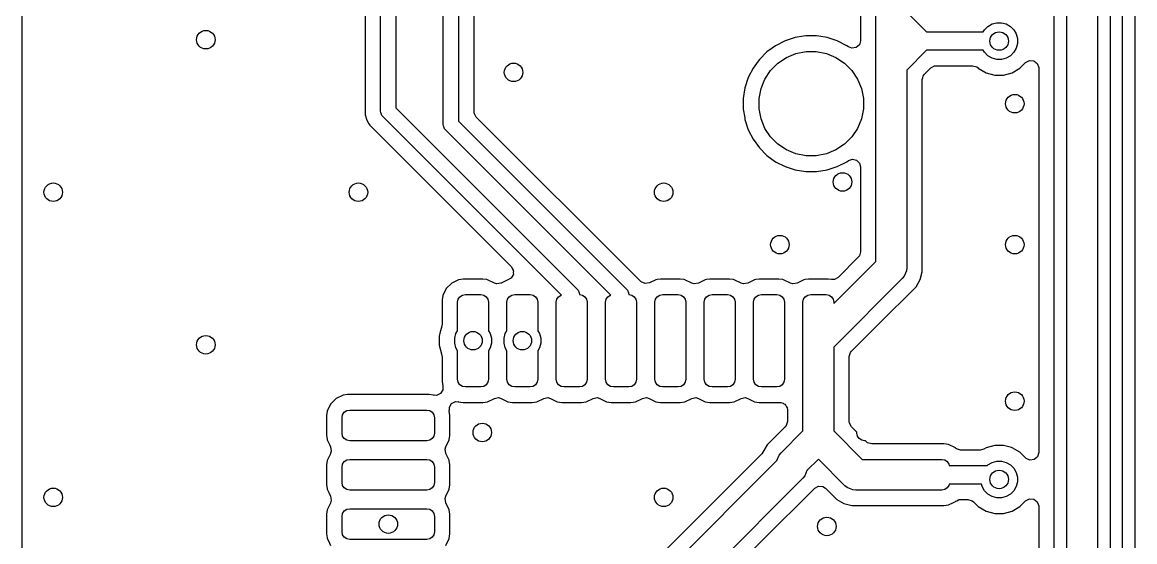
# Model space of a CAD drawing. Extents: x 117 to 217, y -143 to -43.
# Drawn here: x 117 to 135.04, y -93.72 to -85.29 of the extents above; entities that cross this region are included whole.
import ezdxf

# ---------------------------------------------------------------- set-up
doc = ezdxf.new("R2010")
doc.units = 0
doc.layers.add('BLACK', color=7, linetype='CONTINUOUS')

msp = doc.modelspace()

# ---------------------------------------------------------------- linework, layer by layer
at = {"layer": 'BLACK', "linetype": 'CONTINUOUS'}
for p, q in [((123.827, -86.950001), (123.827, -55.626)), ((124.077, -55.677776), (124.077, -86.898224)), ((123.061, -57.15), (123.061, -86.682224)), ((122.5605, -57.356899), (122.5605, -86.684565)), ((122.811, -86.734001), (122.811, -57.201776)), ((117.0005, -102.844013), (117.0005, -58.377309)), ((133.734, -101.836578), (133.734, -64.286)), ((133.934, -64.327422), (133.934, -101.878)), ((134.44, -101.892578), (134.44, -65.7478)), ((134.64, -65.789222), (134.64, -101.934)), ((134.841, -102.253578), (134.841, -65.9139)), ((135.041, -65.955322), (135.041, -102.295)), ((124.3275, -86.743102), (124.3275, -83.987389)), ((130.5945, -85.096059), (130.5945, -85.59194)), ((130.845, -85.598), (130.845, -85.09)), ((131.345, -85.127868), (131.665132, -85.448)), ((132.659372, -85.359994), (132.727195, -85.320836)), ((132.727195, -85.320836), (132.802842, -85.300567)), ((132.802842, -85.300567), (132.881158, -85.300567)), ((132.881158, -85.300567), (132.956805, -85.320836)), ((132.956805, -85.320836), (133.024628, -85.359994)), ((131.665132, -85.448), (132.585156, -85.448)), ((132.585156, -85.448), (132.603994, -85.415372)), ((132.603994, -85.415372), (132.659372, -85.359994)), ((133.024628, -85.359994), (133.080006, -85.415372)), ((133.080006, -85.415372), (133.119164, -85.483195)), ((133.119164, -85.483195), (133.139433, -85.558842)), ((129.217211, -85.672768), (129.159528, -85.714678)), ((129.371552, -85.594128), (129.217211, -85.672768)), ((129.536302, -85.540597), (129.371552, -85.594128)), ((129.667728, -85.519781), (129.536302, -85.540597)), ((129.707389, -85.5135), (129.667728, -85.519781)), ((129.880611, -85.5135), (129.707389, -85.5135)), ((129.920271, -85.519781), (129.880611, -85.5135)), ((130.051698, -85.540597), (129.920271, -85.519781)), ((130.051699, -85.540597), (130.051698, -85.540597)), ((130.051701, -85.540598), (130.051699, -85.540597)), ((130.216445, -85.594127), (130.051701, -85.540598)), ((130.216446, -85.594127), (130.216445, -85.594127)), ((130.216447, -85.594128), (130.216446, -85.594127)), ((130.370787, -85.672767), (130.216447, -85.594128)), ((130.397615, -85.692259), (130.370787, -85.672767)), ((130.452853, -85.714678), (130.397615, -85.692259)), ((130.574815, -85.658979), (130.522011, -85.704734)), ((130.5945, -85.59194), (130.574815, -85.658979)), ((130.845, -86.106), (130.845, -85.598)), ((133.139433, -85.637158), (133.119164, -85.712805)), ((133.139433, -85.558842), (133.139433, -85.637158)), ((129.077069, -85.774588), (128.954588, -85.897069)), ((129.07707, -85.774588), (129.077069, -85.774588)), ((129.077072, -85.774586), (129.07707, -85.774588)), ((129.159528, -85.714678), (129.077072, -85.774586)), ((129.254766, -85.956941), (129.393313, -85.864367)), ((129.393313, -85.864367), (129.547258, -85.800601)), ((129.547258, -85.800601), (129.710685, -85.768093)), ((129.710685, -85.768093), (129.877315, -85.768093)), ((129.877315, -85.768093), (130.040742, -85.800601)), ((130.040742, -85.800601), (130.194687, -85.864367)), ((130.194687, -85.864367), (130.333234, -85.956941)), ((130.522011, -85.704734), (130.452853, -85.714678)), ((131.665132, -85.748), (131.345, -86.068132)), ((132.585156, -85.748), (131.665132, -85.748)), ((132.603994, -85.780628), (132.585156, -85.748)), ((132.659372, -85.836006), (132.603994, -85.780628)), ((132.727195, -85.875164), (132.659372, -85.836006)), ((133.024628, -85.836006), (132.956805, -85.875164)), ((133.080006, -85.780628), (133.024628, -85.836006)), ((133.119164, -85.712805), (133.080006, -85.780628)), ((128.852768, -86.037211), (128.774128, -86.191552)), ((128.933341, -85.926313), (128.852768, -86.037211)), ((128.954586, -85.897072), (128.933341, -85.926313)), ((128.954588, -85.89707), (128.954586, -85.897072)), ((128.954588, -85.897069), (128.954588, -85.89707)), ((129.136941, -86.074766), (129.254766, -85.956941)), ((130.333234, -85.956941), (130.451059, -86.074766)), ((131.631819, -86.135574), (131.732574, -86.034819)), ((131.732574, -86.034819), (131.793897, -86.001334)), ((131.793897, -86.001334), (131.820255, -85.9985)), ((131.820255, -85.9985), (132.412614, -85.9985)), ((132.412614, -85.9985), (132.479653, -86.018185)), ((132.479653, -86.018185), (132.500295, -86.034819)), ((132.500295, -86.034819), (132.503985, -86.038509)), ((132.503985, -86.038509), (132.503986, -86.03851)), ((132.503986, -86.03851), (132.503988, -86.038511)), ((132.503988, -86.038511), (132.629511, -86.110982)), ((132.802842, -85.895433), (132.727195, -85.875164)), ((132.881158, -85.895433), (132.802842, -85.895433)), ((132.956805, -85.875164), (132.881158, -85.895433)), ((133.054485, -86.110984), (133.180015, -86.038509)), ((133.180015, -86.038509), (133.271819, -85.946705)), ((133.271819, -85.946705), (133.333142, -85.91322)), ((133.333142, -85.91322), (133.402834, -85.918204)), ((133.402834, -85.918204), (133.458767, -85.960076)), ((133.458767, -85.960076), (133.483184, -86.02554)), ((133.483184, -86.02554), (133.4835, -86.034386)), ((133.4835, -86.034386), (133.4835, -92.273614)), ((128.774128, -86.191552), (128.720597, -86.356302)), ((128.980601, -86.367258), (129.044367, -86.213313)), ((129.044367, -86.213313), (129.136941, -86.074766)), ((130.451059, -86.074766), (130.543633, -86.213313)), ((130.543633, -86.213313), (130.607399, -86.367258)), ((130.845, -89.171446), (130.845, -86.106)), ((131.345, -86.068132), (131.345, -86.106)), ((131.345, -86.106), (131.345, -89.275)), ((131.5955, -86.223255), (131.604144, -86.193814)), ((131.5955, -89.209107), (131.5955, -86.223255)), ((131.604144, -86.193814), (131.610668, -86.163828)), ((131.610668, -86.163828), (131.614422, -86.158812)), ((131.614422, -86.158812), (131.615185, -86.156216)), ((131.615185, -86.156216), (131.631819, -86.135574)), ((132.629511, -86.110982), (132.629512, -86.110982)), ((132.629512, -86.110982), (132.629515, -86.110984)), ((132.629515, -86.110984), (132.769525, -86.1485)), ((132.769525, -86.1485), (132.769528, -86.1485)), ((132.769528, -86.1485), (132.914472, -86.1485)), ((132.914472, -86.1485), (132.914475, -86.1485)), ((132.914475, -86.1485), (133.054485, -86.110984)), ((128.720597, -86.356302), (128.6935, -86.527389)), ((128.948093, -86.530685), (128.980601, -86.367258)), ((130.607399, -86.367258), (130.639907, -86.530685)), ((128.6935, -86.527389), (128.6935, -86.70061)), ((128.948093, -86.697315), (128.948093, -86.530685)), ((130.639907, -86.530685), (130.639907, -86.697315)), ((122.5605, -86.684565), (122.5605, -86.783437)), ((122.813402, -86.758387), (122.811, -86.734001)), ((122.832066, -86.803447), (122.813402, -86.758387)), ((123.061, -86.682224), (125.999388, -89.620612)), ((124.330334, -86.76946), (124.3275, -86.743102)), ((124.363819, -86.830783), (124.330334, -86.76946)), ((128.6935, -86.70061), (128.716125, -86.843464)), ((128.980601, -86.860742), (128.948093, -86.697315)), ((130.639907, -86.697315), (130.607399, -86.860742)), ((122.5605, -86.783437), (122.563739, -86.795525)), ((122.563739, -86.795525), (122.58609, -86.878939)), ((122.58609, -86.878939), (122.621618, -86.940475)), ((122.621618, -86.940475), (122.635526, -86.964564)), ((122.832071, -86.803452), (122.832066, -86.803447)), ((122.847612, -86.822389), (122.832071, -86.803452)), ((125.742812, -89.71759), (122.847612, -86.822389)), ((123.829402, -86.974387), (123.827, -86.950001)), ((124.077, -86.898224), (126.799388, -89.620612)), ((127.011473, -89.478437), (124.363819, -86.830783)), ((128.716125, -86.843464), (128.720598, -86.871701)), ((128.720598, -86.871701), (128.774127, -87.036445)), ((129.044367, -87.014687), (128.980601, -86.860742)), ((130.607399, -86.860742), (130.543633, -87.014687)), ((122.635526, -86.964564), (122.635528, -86.964566)), ((122.635528, -86.964566), (124.932645, -89.261683)), ((123.848066, -87.019447), (123.829402, -86.974387)), ((123.848071, -87.019452), (123.848066, -87.019447)), ((123.863612, -87.038389), (123.848071, -87.019452)), ((126.542812, -89.71759), (123.863612, -87.038389)), ((128.774127, -87.036445), (128.852768, -87.190788)), ((129.136941, -87.153234), (129.044367, -87.014687)), ((130.543633, -87.014687), (130.451059, -87.153234)), ((128.852768, -87.190788), (128.954586, -87.330928)), ((129.254766, -87.271059), (129.136941, -87.153234)), ((129.393313, -87.363633), (129.254766, -87.271059)), ((130.333234, -87.271059), (130.194687, -87.363633)), ((130.451059, -87.153234), (130.333234, -87.271059)), ((128.954586, -87.330928), (129.077072, -87.453414)), ((129.077072, -87.453414), (129.217212, -87.555232)), ((129.547258, -87.427399), (129.393313, -87.363633)), ((129.710685, -87.459907), (129.547258, -87.427399)), ((129.877315, -87.459907), (129.710685, -87.459907)), ((130.040742, -87.427399), (129.877315, -87.459907)), ((130.194687, -87.363633), (130.040742, -87.427399)), ((129.217212, -87.555232), (129.371555, -87.633873)), ((129.371555, -87.633873), (129.536299, -87.687402)), ((130.051701, -87.687402), (130.216445, -87.633873)), ((130.216445, -87.633873), (130.370788, -87.555232)), ((130.370788, -87.555232), (130.397614, -87.535741)), ((130.397614, -87.535741), (130.463419, -87.512261)), ((130.463419, -87.512261), (130.531473, -87.528086)), ((130.531473, -87.528086), (130.580169, -87.578191)), ((130.580169, -87.578191), (130.5945, -87.636059)), ((130.5945, -87.636059), (130.5945, -89.016323)), ((129.536299, -87.687402), (129.707389, -87.7145)), ((129.707389, -87.7145), (129.70739, -87.7145)), ((129.70739, -87.7145), (129.88061, -87.7145)), ((129.88061, -87.7145), (129.880611, -87.7145)), ((129.880611, -87.7145), (130.051701, -87.687402)), ((130.558181, -89.104004), (130.230885, -89.431299)), ((130.574815, -89.083362), (130.558181, -89.104004)), ((130.5945, -89.016323), (130.574815, -89.083362)), ((124.932645, -89.261683), (124.947017, -89.288003)), ((124.947017, -89.288003), (124.963525, -89.313042)), ((130.161, -89.855446), (130.845, -89.171446)), ((131.345, -89.275), (131.340196, -89.323772)), ((131.5955, -89.340892), (131.5955, -89.209107)), ((124.077371, -89.469135), (123.964789, -89.524172)), ((124.077373, -89.469134), (124.077371, -89.469135)), ((124.077375, -89.469134), (124.077373, -89.469134)), ((124.150364, -89.4585), (124.077375, -89.469134)), ((124.471636, -89.4585), (124.150364, -89.4585)), ((124.534198, -89.467614), (124.471636, -89.4585)), ((124.544626, -89.469134), (124.534198, -89.467614)), ((124.65654, -89.523846), (124.544626, -89.469134)), ((124.877375, -89.469134), (124.764789, -89.524174)), ((124.883611, -89.468225), (124.877375, -89.469134)), ((124.89779, -89.461549), (124.883611, -89.468225)), ((124.919274, -89.448631), (124.89779, -89.461549)), ((124.921882, -89.445146), (124.919274, -89.448631)), ((124.927256, -89.442122), (124.921882, -89.445146)), ((124.943173, -89.416705), (124.927256, -89.442122)), ((124.961146, -89.392698), (124.943173, -89.416705)), ((124.961524, -89.387404), (124.961146, -89.392698)), ((124.964341, -89.382907), (124.961524, -89.387404)), ((124.963525, -89.313042), (124.963586, -89.318348)), ((124.963586, -89.318348), (124.96613, -89.323006)), ((124.96613, -89.323006), (124.96399, -89.352919)), ((124.96399, -89.352919), (124.964341, -89.382907)), ((127.016425, -89.48489), (127.011473, -89.478437)), ((127.277373, -89.469134), (127.169793, -89.521727)), ((127.296669, -89.466323), (127.277373, -89.469134)), ((127.350364, -89.4585), (127.296669, -89.466323)), ((127.671636, -89.4585), (127.350364, -89.4585)), ((127.734198, -89.467614), (127.671636, -89.4585)), ((127.744626, -89.469134), (127.734198, -89.467614)), ((127.85654, -89.523846), (127.744626, -89.469134)), ((128.077373, -89.469134), (127.96546, -89.523846)), ((128.096669, -89.466323), (128.077373, -89.469134)), ((128.150364, -89.4585), (128.096669, -89.466323)), ((128.471636, -89.4585), (128.150364, -89.4585)), ((128.534198, -89.467614), (128.471636, -89.4585)), ((128.544626, -89.469134), (128.534198, -89.467614)), ((128.65654, -89.523846), (128.544626, -89.469134)), ((128.877373, -89.469134), (128.76546, -89.523846)), ((128.896669, -89.466323), (128.877373, -89.469134)), ((128.950364, -89.4585), (128.896669, -89.466323)), ((129.271636, -89.4585), (128.950364, -89.4585)), ((129.334198, -89.467614), (129.271636, -89.4585)), ((129.344626, -89.469134), (129.334198, -89.467614)), ((129.45654, -89.523846), (129.344626, -89.469134)), ((129.677373, -89.469134), (129.56546, -89.523846)), ((129.696669, -89.466323), (129.677373, -89.469134)), ((129.750364, -89.4585), (129.696669, -89.466323)), ((130.071636, -89.4585), (129.750364, -89.4585)), ((130.12533, -89.466322), (130.071636, -89.4585)), ((130.169562, -89.464784), (130.12533, -89.466322)), ((131.271777, -89.451777), (130.161, -90.562554)), ((130.230885, -89.431299), (130.169562, -89.464784)), ((131.302868, -89.413892), (131.271777, -89.451777)), ((131.340196, -89.323772), (131.302868, -89.413892)), ((131.4955, -89.582314), (131.561392, -89.468186)), ((131.561392, -89.468186), (131.5955, -89.340892)), ((123.876172, -89.612789), (123.821135, -89.725371)), ((123.964789, -89.524172), (123.876172, -89.612789)), ((124.692746, -89.534477), (124.65654, -89.523846)), ((124.694788, -89.535381), (124.692746, -89.534477)), ((124.695465, -89.535275), (124.694788, -89.535381)), ((124.696587, -89.535605), (124.695465, -89.535275)), ((124.730177, -89.529869), (124.696587, -89.535605)), ((124.763826, -89.52463), (124.730177, -89.529869)), ((124.764784, -89.524178), (124.763826, -89.52463)), ((124.764789, -89.524174), (124.764784, -89.524178)), ((125.999388, -89.620612), (126.014933, -89.639554)), ((126.014933, -89.639554), (126.014934, -89.639555)), ((126.014934, -89.639555), (126.033598, -89.684615)), ((126.799388, -89.620612), (126.814933, -89.639554)), ((126.814933, -89.639554), (126.814934, -89.639555)), ((126.814934, -89.639555), (126.833598, -89.684615)), ((127.017743, -89.483878), (127.016425, -89.48489)), ((127.036623, -89.506142), (127.017743, -89.483878)), ((127.10092, -89.533485), (127.036623, -89.506142)), ((127.169793, -89.521727), (127.10092, -89.533485)), ((127.896587, -89.535605), (127.85654, -89.523846)), ((127.96546, -89.523846), (127.896587, -89.535605)), ((128.696587, -89.535605), (128.65654, -89.523846)), ((128.76546, -89.523846), (128.696587, -89.535605)), ((129.496587, -89.535605), (129.45654, -89.523846)), ((129.56546, -89.523846), (129.496587, -89.535605)), ((130.886104, -90.19171), (131.4955, -89.582314)), ((123.821134, -89.725375), (123.8105, -89.798364)), ((123.8105, -89.798364), (123.8105, -89.798369)), ((123.8105, -89.798369), (123.8105, -90.19171)), ((123.821135, -89.725371), (123.821134, -89.725373)), ((123.821134, -89.725373), (123.821134, -89.725375)), ((124.061, -89.834), (124.070515, -89.786165)), ((124.061, -90.297146), (124.061, -89.834)), ((124.070515, -89.786165), (124.097612, -89.745612)), ((124.097612, -89.745612), (124.138165, -89.718515)), ((124.138165, -89.718515), (124.186, -89.709)), ((124.186, -89.709), (124.436, -89.709)), ((124.436, -89.709), (124.483835, -89.718515)), ((124.483835, -89.718515), (124.524388, -89.745612)), ((124.524388, -89.745612), (124.551485, -89.786165)), ((124.551485, -89.786165), (124.561, -89.834)), ((124.561, -89.834), (124.561, -90.297146)), ((124.861, -89.834), (124.870515, -89.786165)), ((124.861, -90.297146), (124.861, -89.834)), ((124.870515, -89.786165), (124.897612, -89.745612)), ((124.897612, -89.745612), (124.938165, -89.718515)), ((124.938165, -89.718515), (124.986, -89.709)), ((124.986, -89.709), (125.236, -89.709)), ((125.236, -89.709), (125.283835, -89.718515)), ((125.283835, -89.718515), (125.324388, -89.745612)), ((125.324388, -89.745612), (125.351485, -89.786165)), ((125.351485, -89.786165), (125.361, -89.834)), ((125.361, -89.834), (125.361, -90.297146)), ((125.661, -89.834), (125.670515, -89.786165)), ((125.661, -91.084), (125.661, -89.834)), ((125.670515, -89.786165), (125.697612, -89.745612)), ((125.697612, -89.745612), (125.738165, -89.718515)), ((125.738165, -89.718515), (125.742812, -89.71759)), ((126.033598, -89.684615), (126.036, -89.709)), ((126.036, -89.709), (126.083835, -89.718515)), ((126.083835, -89.718515), (126.124388, -89.745612)), ((126.124388, -89.745612), (126.151485, -89.786165)), ((126.151485, -89.786165), (126.161, -89.834)), ((126.161, -89.834), (126.161, -91.084)), ((126.461, -89.834), (126.470515, -89.786165)), ((126.461, -91.084), (126.461, -89.834)), ((126.470515, -89.786165), (126.497612, -89.745612)), ((126.497612, -89.745612), (126.538165, -89.718515)), ((126.538165, -89.718515), (126.542812, -89.71759)), ((126.833598, -89.684615), (126.836, -89.709)), ((126.836, -89.709), (126.883835, -89.718515)), ((126.883835, -89.718515), (126.924388, -89.745612)), ((126.924388, -89.745612), (126.951485, -89.786165)), ((126.951485, -89.786165), (126.961, -89.834)), ((126.961, -89.834), (126.961, -91.084)), ((127.261, -89.834), (127.270515, -89.786165)), ((127.261, -91.084), (127.261, -89.834)), ((127.270515, -89.786165), (127.297612, -89.745612)), ((127.297612, -89.745612), (127.338165, -89.718515)), ((127.338165, -89.718515), (127.386, -89.709)), ((127.386, -89.709), (127.636, -89.709)), ((127.636, -89.709), (127.683835, -89.718515)), ((127.683835, -89.718515), (127.724388, -89.745612)), ((127.724388, -89.745612), (127.751485, -89.786165)), ((127.751485, -89.786165), (127.761, -89.834)), ((127.761, -89.834), (127.761, -91.084)), ((128.061, -89.834), (128.070515, -89.786165)), ((128.061, -91.084), (128.061, -89.834)), ((128.070515, -89.786165), (128.097612, -89.745612)), ((128.097612, -89.745612), (128.138165, -89.718515)), ((128.138165, -89.718515), (128.186, -89.709)), ((128.186, -89.709), (128.436, -89.709)), ((128.436, -89.709), (128.483835, -89.718515)), ((128.483835, -89.718515), (128.524388, -89.745612)), ((128.524388, -89.745612), (128.551485, -89.786165)), ((128.551485, -89.786165), (128.561, -89.834)), ((128.561, -89.834), (128.561, -91.084)), ((128.861, -89.834), (128.870515, -89.786165)), ((128.861, -91.084), (128.861, -89.834)), ((128.870515, -89.786165), (128.897612, -89.745612)), ((128.897612, -89.745612), (128.938165, -89.718515)), ((128.938165, -89.718515), (128.986, -89.709)), ((128.986, -89.709), (129.236, -89.709)), ((129.236, -89.709), (129.283835, -89.718515)), ((129.283835, -89.718515), (129.324388, -89.745612)), ((129.324388, -89.745612), (129.351485, -89.786165)), ((129.351485, -89.786165), (129.361, -89.834)), ((129.361, -89.834), (129.361, -91.084)), ((129.661, -89.834), (129.670515, -89.786165)), ((129.661, -90.459), (129.661, -89.834)), ((129.670515, -89.786165), (129.697612, -89.745612)), ((129.697612, -89.745612), (129.738165, -89.718515)), ((129.738165, -89.718515), (129.786, -89.709)), ((129.786, -89.709), (130.036, -89.709)), ((130.036, -89.709), (130.083835, -89.718515)), ((130.083835, -89.718515), (130.124388, -89.745612)), ((130.124388, -89.745612), (130.151485, -89.786165)), ((130.151485, -89.786165), (130.161, -89.834)), ((130.161, -89.834), (130.161, -89.855446)), ((123.8105, -90.19171), (123.801063, -90.239159)), ((130.447819, -90.629995), (130.886104, -90.19171)), ((123.779258, -90.31652), (123.7605, -90.386525)), ((123.798016, -90.246513), (123.779258, -90.31652)), ((123.801063, -90.239159), (123.798016, -90.246513)), ((124.013567, -90.419842), (124.033836, -90.344195)), ((124.033836, -90.344195), (124.061, -90.297146)), ((124.561, -90.297146), (124.588164, -90.344195)), ((124.588164, -90.344195), (124.608433, -90.419842)), ((124.813567, -90.419842), (124.833836, -90.344195)), ((124.833836, -90.344195), (124.861, -90.297146)), ((125.361, -90.297146), (125.388164, -90.344195)), ((125.388164, -90.344195), (125.408433, -90.419842)), ((123.7605, -90.386525), (123.7605, -90.531475)), ((123.7605, -90.531475), (123.798016, -90.671485)), ((124.013567, -90.498158), (124.013567, -90.419842)), ((124.033836, -90.573805), (124.013567, -90.498158)), ((124.608433, -90.498158), (124.588164, -90.573805)), ((124.608433, -90.419842), (124.608433, -90.498158)), ((124.813567, -90.498158), (124.813567, -90.419842)), ((124.833836, -90.573805), (124.813567, -90.498158)), ((125.408433, -90.498158), (125.388164, -90.573805)), ((125.408433, -90.419842), (125.408433, -90.498158)), ((129.661, -91.923496), (129.661, -90.459)), ((130.161, -90.562554), (130.161, -91.923496)), ((123.798016, -90.671485), (123.798017, -90.671488)), ((123.798017, -90.671488), (123.801059, -90.678831)), ((123.801059, -90.678831), (123.8105, -90.726288)), ((123.8105, -90.726288), (123.8105, -91.119636)), ((124.061, -90.620853), (124.033836, -90.573805)), ((124.061, -91.084), (124.061, -90.620853)), ((124.588164, -90.573805), (124.561, -90.620853)), ((124.561, -90.620853), (124.561, -91.084)), ((124.861, -90.620853), (124.833836, -90.573805)), ((124.861, -91.084), (124.861, -90.620853)), ((125.388164, -90.573805), (125.361, -90.620853)), ((125.361, -90.620853), (125.361, -91.084)), ((130.4115, -90.717676), (130.431185, -90.650637)), ((130.4115, -91.768374), (130.4115, -90.717676)), ((130.431185, -90.650637), (130.447819, -90.629995)), ((124.070515, -91.131835), (124.061, -91.084)), ((124.561, -91.084), (124.551485, -91.131835)), ((124.870515, -91.131835), (124.861, -91.084)), ((125.361, -91.084), (125.351485, -91.131835)), ((125.670515, -91.131835), (125.661, -91.084)), ((126.161, -91.084), (126.151485, -91.131835)), ((126.470515, -91.131835), (126.461, -91.084)), ((126.961, -91.084), (126.951485, -91.131835)), ((127.270515, -91.131835), (127.261, -91.084)), ((127.761, -91.084), (127.751485, -91.131835)), ((128.070515, -91.131835), (128.061, -91.084)), ((128.561, -91.084), (128.551485, -91.131835)), ((128.870515, -91.131835), (128.861, -91.084)), ((129.361, -91.084), (129.351485, -91.131835)), ((123.820516, -91.257333), (123.783566, -91.316633)), ((123.8105, -91.119636), (123.821134, -91.192625)), ((123.822523, -91.202155), (123.819751, -91.202558)), ((123.819751, -91.202558), (123.820516, -91.257333)), ((123.821134, -91.192625), (123.821134, -91.192626)), ((123.821134, -91.192626), (123.822523, -91.202155)), ((124.097612, -91.172388), (124.070515, -91.131835)), ((124.138165, -91.199485), (124.097612, -91.172388)), ((124.186, -91.209), (124.138165, -91.199485)), ((124.436, -91.209), (124.186, -91.209)), ((124.483835, -91.199485), (124.436, -91.209)), ((124.524388, -91.172388), (124.483835, -91.199485)), ((124.551485, -91.131835), (124.524388, -91.172388)), ((124.897612, -91.172388), (124.870515, -91.131835)), ((124.938165, -91.199485), (124.897612, -91.172388)), ((124.986, -91.209), (124.938165, -91.199485)), ((125.236, -91.209), (124.986, -91.209)), ((125.283835, -91.199485), (125.236, -91.209)), ((125.324388, -91.172388), (125.283835, -91.199485)), ((125.351485, -91.131835), (125.324388, -91.172388)), ((125.697612, -91.172388), (125.670515, -91.131835)), ((125.738165, -91.199485), (125.697612, -91.172388)), ((125.786, -91.209), (125.738165, -91.199485)), ((126.036, -91.209), (125.786, -91.209)), ((126.083835, -91.199485), (126.036, -91.209)), ((126.124388, -91.172388), (126.083835, -91.199485)), ((126.151485, -91.131835), (126.124388, -91.172388)), ((126.497612, -91.172388), (126.470515, -91.131835)), ((126.538165, -91.199485), (126.497612, -91.172388)), ((126.586, -91.209), (126.538165, -91.199485)), ((126.836, -91.209), (126.586, -91.209)), ((126.883835, -91.199485), (126.836, -91.209)), ((126.924388, -91.172388), (126.883835, -91.199485)), ((126.951485, -91.131835), (126.924388, -91.172388)), ((127.297612, -91.172388), (127.270515, -91.131835)), ((127.338165, -91.199485), (127.297612, -91.172388)), ((127.386, -91.209), (127.338165, -91.199485)), ((127.636, -91.209), (127.386, -91.209)), ((127.683835, -91.199485), (127.636, -91.209)), ((127.724388, -91.172388), (127.683835, -91.199485)), ((127.751485, -91.131835), (127.724388, -91.172388)), ((128.097612, -91.172388), (128.070515, -91.131835)), ((128.138165, -91.199485), (128.097612, -91.172388)), ((128.186, -91.209), (128.138165, -91.199485)), ((128.436, -91.209), (128.186, -91.209)), ((128.483835, -91.199485), (128.436, -91.209)), ((128.524388, -91.172388), (128.483835, -91.199485)), ((128.551485, -91.131835), (128.524388, -91.172388)), ((128.897612, -91.172388), (128.870515, -91.131835)), ((128.938165, -91.199485), (128.897612, -91.172388)), ((128.986, -91.209), (128.938165, -91.199485)), ((129.236, -91.209), (128.986, -91.209)), ((129.283835, -91.199485), (129.236, -91.209)), ((129.324388, -91.172388), (129.283835, -91.199485)), ((129.351485, -91.131835), (129.324388, -91.172388)), ((122.089789, -91.399172), (122.001172, -91.487789)), ((122.202371, -91.344135), (122.089789, -91.399172)), ((122.202373, -91.344134), (122.202371, -91.344135)), ((122.202375, -91.344134), (122.202373, -91.344134)), ((122.275364, -91.3335), (122.202375, -91.344134)), ((123.596636, -91.3335), (122.275364, -91.3335)), ((123.669625, -91.344134), (123.596636, -91.3335)), ((123.669626, -91.344134), (123.669625, -91.344134)), ((123.679155, -91.345523), (123.669626, -91.344134)), ((123.679433, -91.343611), (123.679155, -91.345523)), ((123.720422, -91.346543), (123.679433, -91.343611)), ((123.783566, -91.316633), (123.720422, -91.346543)), ((123.963418, -91.476379), (124.026558, -91.44646)), ((124.026558, -91.44646), (124.067565, -91.449392)), ((124.067565, -91.449392), (124.067845, -91.447477)), ((124.067845, -91.447477), (124.077373, -91.448865)), ((124.077373, -91.448865), (124.077375, -91.448866)), ((124.077375, -91.448866), (124.150364, -91.4595)), ((124.150364, -91.4595), (124.15037, -91.4595)), ((124.15037, -91.4595), (124.47163, -91.4595)), ((124.47163, -91.4595), (124.471636, -91.4595)), ((124.471636, -91.4595), (124.544625, -91.448866)), ((124.544625, -91.448866), (124.65654, -91.394153)), ((124.65654, -91.394153), (124.725412, -91.382394)), ((124.725412, -91.382394), (124.765458, -91.394153)), ((124.765458, -91.394153), (124.811499, -91.416661)), ((124.811499, -91.416661), (124.877372, -91.448865)), ((124.877372, -91.448865), (124.877373, -91.448865)), ((124.877373, -91.448865), (124.877375, -91.448866)), ((124.877375, -91.448866), (124.950364, -91.4595)), ((124.950364, -91.4595), (124.95037, -91.4595)), ((124.95037, -91.4595), (125.27163, -91.4595)), ((125.27163, -91.4595), (125.271636, -91.4595)), ((125.271636, -91.4595), (125.344625, -91.448866)), ((125.344625, -91.448866), (125.45654, -91.394153)), ((125.45654, -91.394153), (125.525412, -91.382394)), ((125.525412, -91.382394), (125.565458, -91.394153)), ((125.565458, -91.394153), (125.611499, -91.416661)), ((125.611499, -91.416661), (125.677372, -91.448865)), ((125.677372, -91.448865), (125.677373, -91.448865)), ((125.677373, -91.448865), (125.677375, -91.448866)), ((125.677375, -91.448866), (125.750364, -91.4595)), ((125.750364, -91.4595), (125.75037, -91.4595)), ((125.75037, -91.4595), (126.07163, -91.4595)), ((126.07163, -91.4595), (126.071636, -91.4595)), ((126.071636, -91.4595), (126.144625, -91.448866)), ((126.144625, -91.448866), (126.25654, -91.394153)), ((126.25654, -91.394153), (126.325412, -91.382394)), ((126.325412, -91.382394), (126.365458, -91.394153)), ((126.365458, -91.394153), (126.411499, -91.416661)), ((126.411499, -91.416661), (126.477372, -91.448865)), ((126.477372, -91.448865), (126.477373, -91.448865)), ((126.477373, -91.448865), (126.477375, -91.448866)), ((126.477375, -91.448866), (126.550364, -91.4595)), ((126.550364, -91.4595), (126.55037, -91.4595)), ((126.55037, -91.4595), (126.87163, -91.4595)), ((126.87163, -91.4595), (126.871636, -91.4595)), ((126.871636, -91.4595), (126.944625, -91.448866)), ((126.944625, -91.448866), (127.05654, -91.394153)), ((127.05654, -91.394153), (127.125412, -91.382394)), ((127.125412, -91.382394), (127.165458, -91.394153)), ((127.165458, -91.394153), (127.211499, -91.416661)), ((127.211499, -91.416661), (127.277372, -91.448865)), ((127.277372, -91.448865), (127.277373, -91.448865)), ((127.277373, -91.448865), (127.277375, -91.448866)), ((127.277375, -91.448866), (127.350364, -91.4595)), ((127.350364, -91.4595), (127.35037, -91.4595)), ((127.35037, -91.4595), (127.67163, -91.4595)), ((127.67163, -91.4595), (127.671636, -91.4595)), ((127.671636, -91.4595), (127.744625, -91.448866)), ((127.744625, -91.448866), (127.85654, -91.394153)), ((127.85654, -91.394153), (127.925412, -91.382394)), ((127.925412, -91.382394), (127.965458, -91.394153)), ((127.965458, -91.394153), (128.011499, -91.416661)), ((128.011499, -91.416661), (128.077372, -91.448865)), ((128.077372, -91.448865), (128.077373, -91.448865)), ((128.077373, -91.448865), (128.077375, -91.448866)), ((128.077375, -91.448866), (128.150364, -91.4595)), ((128.150364, -91.4595), (128.15037, -91.4595)), ((128.15037, -91.4595), (128.47163, -91.4595)), ((128.47163, -91.4595), (128.471636, -91.4595)), ((128.471636, -91.4595), (128.544625, -91.448866)), ((128.544625, -91.448866), (128.65654, -91.394153)), ((128.65654, -91.394153), (128.725412, -91.382394)), ((128.725412, -91.382394), (128.765458, -91.394153)), ((128.765458, -91.394153), (128.811499, -91.416661)), ((128.811499, -91.416661), (128.877372, -91.448865)), ((128.877372, -91.448865), (128.877373, -91.448865)), ((128.877373, -91.448865), (128.877375, -91.448866)), ((128.877375, -91.448866), (128.950364, -91.4595)), ((128.950364, -91.4595), (128.95037, -91.4595)), ((128.95037, -91.4595), (129.271637, -91.4595)), ((129.271637, -91.4595), (129.276105, -91.459176)), ((129.276105, -91.459176), (129.276238, -91.461021)), ((129.276238, -91.461021), (129.286382, -91.462459)), ((129.286382, -91.462459), (129.304147, -91.459905)), ((129.304147, -91.459905), (129.320258, -91.467262)), ((121.946134, -91.600375), (121.9355, -91.673364)), ((121.946135, -91.600371), (121.946134, -91.600373)), ((121.946134, -91.600373), (121.946134, -91.600375)), ((122.001172, -91.487789), (121.946135, -91.600371)), ((122.195515, -91.661165), (122.222612, -91.620612)), ((122.222612, -91.620612), (122.263165, -91.593515)), ((122.263165, -91.593515), (122.311, -91.584)), ((122.311, -91.584), (123.561, -91.584)), ((123.561, -91.584), (123.608835, -91.593515)), ((123.608835, -91.593515), (123.649388, -91.620612)), ((123.649388, -91.620612), (123.676485, -91.661165)), ((123.924477, -91.590845), (123.92725, -91.59044)), ((123.925865, -91.600373), (123.924477, -91.590845)), ((123.925866, -91.600375), (123.925865, -91.600373)), ((123.9365, -91.673364), (123.925866, -91.600375)), ((123.926477, -91.535684), (123.963418, -91.476379)), ((123.92725, -91.59044), (123.926477, -91.535684)), ((129.320258, -91.467262), (129.337792, -91.469749)), ((129.337792, -91.469749), (129.351376, -91.481474)), ((129.351376, -91.481474), (129.367703, -91.48893)), ((129.367703, -91.48893), (129.377278, -91.503829)), ((129.377278, -91.503829), (129.390685, -91.515401)), ((129.390685, -91.515401), (129.395774, -91.53261)), ((129.395774, -91.53261), (129.405477, -91.547708)), ((129.405477, -91.547708), (129.410432, -91.582173)), ((129.410432, -91.582173), (129.4105, -91.582402)), ((129.4105, -91.582402), (129.4105, -91.768374)), ((121.9355, -91.673364), (121.9355, -91.994636)), ((122.186, -91.709), (122.195515, -91.661165)), ((122.186, -91.959), (122.186, -91.709)), ((123.676485, -91.661165), (123.686, -91.709)), ((123.686, -91.709), (123.686, -91.959)), ((123.9365, -91.994636), (123.9365, -91.673364)), ((129.4105, -91.768374), (129.390815, -91.835413)), ((130.414334, -91.794732), (130.4115, -91.768374)), ((130.447819, -91.856055), (130.414334, -91.794732)), ((121.9355, -91.994636), (121.93864, -92.016185)), ((122.195515, -92.006835), (122.186, -91.959)), ((123.686, -91.959), (123.676485, -92.006835)), ((123.925866, -92.067625), (123.9365, -91.994636)), ((129.374181, -91.856055), (129.081552, -92.148683)), ((129.305273, -92.279223), (129.661, -91.923496)), ((129.390815, -91.835413), (129.374181, -91.856055)), ((130.161, -91.923496), (130.621504, -92.384)), ((130.536, -91.944236), (130.447819, -91.856055)), ((130.536, -91.959), (130.536, -91.944236)), ((130.545515, -92.006835), (130.536, -91.959)), ((121.93864, -92.016185), (121.946134, -92.067626)), ((121.946134, -92.067626), (121.983537, -92.144134)), ((121.983537, -92.144134), (122.000845, -92.179539)), ((122.000845, -92.179539), (122.000846, -92.17954)), ((122.000846, -92.17954), (122.012605, -92.248413)), ((122.222612, -92.047388), (122.195515, -92.006835)), ((122.263165, -92.074485), (122.222612, -92.047388)), ((122.311, -92.084), (122.263165, -92.074485)), ((123.561, -92.084), (122.311, -92.084)), ((123.608835, -92.074485), (123.561, -92.084)), ((123.649388, -92.047388), (123.608835, -92.074485)), ((123.676485, -92.006835), (123.649388, -92.047388)), ((123.859394, -92.219588), (123.871154, -92.17954)), ((123.871154, -92.17954), (123.925866, -92.067625)), ((129.081548, -92.148689), (129.011595, -92.269851)), ((129.081552, -92.148683), (129.081548, -92.148689)), ((130.572612, -92.047388), (130.545515, -92.006835)), ((130.613165, -92.074485), (130.572612, -92.047388)), ((130.661, -92.084), (130.613165, -92.074485)), ((130.675764, -92.084), (130.661, -92.084)), ((130.688945, -92.097181), (130.675764, -92.084)), ((130.709587, -92.113815), (130.688945, -92.097181)), ((130.776626, -92.1335), (130.709587, -92.113815)), ((131.94663, -92.1335), (130.776626, -92.1335)), ((131.946636, -92.1335), (131.94663, -92.1335)), ((132.019625, -92.144134), (131.946636, -92.1335)), ((132.019626, -92.144134), (132.019625, -92.144134)), ((132.019628, -92.144135), (132.019626, -92.144134)), ((132.13221, -92.199172), (132.019628, -92.144135)), ((132.769525, -92.1595), (132.629515, -92.197016)), ((132.914475, -92.1595), (132.769525, -92.1595)), ((133.040938, -92.193386), (132.914475, -92.1595)), ((121.999098, -92.292034), (121.946134, -92.400373)), ((122.000846, -92.288459), (121.999098, -92.292034)), ((122.012605, -92.248413), (122.000846, -92.288459)), ((123.871153, -92.288459), (123.859394, -92.219588)), ((123.89667, -92.340653), (123.871153, -92.288459)), ((123.923899, -92.396352), (123.89667, -92.340653)), ((128.991348, -92.296836), (126.561433, -94.726751)), ((129.010004, -92.268932), (128.991348, -92.296836)), ((129.011595, -92.269851), (129.010004, -92.268932)), ((129.23801, -92.404435), (129.274183, -92.317107)), ((129.274183, -92.317107), (129.274187, -92.317102)), ((129.274187, -92.317102), (129.305273, -92.279223)), ((132.136425, -92.202182), (132.13221, -92.199172)), ((132.150861, -92.213815), (132.136425, -92.202182)), ((132.2179, -92.2335), (132.150861, -92.213815)), ((132.533097, -92.2335), (132.2179, -92.2335)), ((132.595097, -92.216887), (132.533097, -92.2335)), ((132.629515, -92.197016), (132.595097, -92.216887)), ((133.054489, -92.197017), (133.040938, -92.193386)), ((133.180011, -92.269488), (133.054488, -92.197017)), ((133.054488, -92.197017), (133.054489, -92.197017)), ((133.180017, -92.269493), (133.180011, -92.269488)), ((133.271819, -92.361295), (133.180017, -92.269493)), ((133.278297, -92.367327), (133.271819, -92.361295)), ((133.341853, -92.396352), (133.278297, -92.367327)), ((133.463815, -92.340653), (133.411011, -92.386408)), ((133.4835, -92.273614), (133.463815, -92.340653)), ((121.946134, -92.400375), (121.9355, -92.473364)), ((121.9355, -92.473364), (121.9355, -92.794636)), ((121.946134, -92.400373), (121.946134, -92.400375)), ((122.186, -92.509), (122.195515, -92.461165)), ((122.186, -92.759), (122.186, -92.509)), ((122.195515, -92.461165), (122.222612, -92.420612)), ((122.222612, -92.420612), (122.263165, -92.393515)), ((122.263165, -92.393515), (122.311, -92.384)), ((122.311, -92.384), (123.561, -92.384)), ((123.561, -92.384), (123.608835, -92.393515)), ((123.608835, -92.393515), (123.649388, -92.420612)), ((123.649388, -92.420612), (123.676485, -92.461165)), ((123.676485, -92.461165), (123.686, -92.509)), ((123.686, -92.509), (123.686, -92.759)), ((123.925866, -92.400375), (123.923899, -92.396352)), ((123.9365, -92.473364), (123.925866, -92.400375)), ((123.9365, -92.794636), (123.9365, -92.473364)), ((126.675743, -94.966702), (129.23801, -92.404435)), ((129.911, -92.380604), (129.726089, -92.565514)), ((130.341173, -92.810777), (129.911, -92.380604)), ((130.621504, -92.384), (131.286, -92.384)), ((131.286, -92.384), (131.911, -92.384)), ((131.911, -92.384), (131.958835, -92.393515)), ((131.958835, -92.393515), (131.999388, -92.420612)), ((131.999388, -92.420612), (132.026485, -92.461165)), ((132.026485, -92.461165), (132.031027, -92.484)), ((132.031027, -92.484), (132.647366, -92.484)), ((132.647366, -92.484), (132.659372, -92.471994)), ((132.659372, -92.471994), (132.727195, -92.432836)), ((132.727195, -92.432836), (132.802842, -92.412567)), ((132.802842, -92.412567), (132.881158, -92.412567)), ((132.881158, -92.412567), (132.956805, -92.432836)), ((132.956805, -92.432836), (133.024628, -92.471994)), ((133.024628, -92.471994), (133.080006, -92.527372)), ((133.080006, -92.527372), (133.119164, -92.595195)), ((133.411011, -92.386408), (133.341853, -92.396352)), ((129.658827, -92.690727), (124.561, -97.788554)), ((129.689912, -92.652847), (129.658827, -92.690727)), ((129.689917, -92.652843), (129.689912, -92.652847)), ((129.726089, -92.565514), (129.689917, -92.652843)), ((133.119164, -92.595195), (133.139433, -92.670842)), ((133.139433, -92.670842), (133.139433, -92.749158)), ((121.9355, -92.794636), (121.944614, -92.857198)), ((121.944614, -92.857198), (121.946134, -92.867626)), ((121.946134, -92.867626), (121.972953, -92.922485)), ((122.195515, -92.806835), (122.186, -92.759)), ((122.222612, -92.847388), (122.195515, -92.806835)), ((122.263165, -92.874485), (122.222612, -92.847388)), ((122.311, -92.884), (122.263165, -92.874485)), ((123.561, -92.884), (122.311, -92.884)), ((123.608835, -92.874485), (123.561, -92.884)), ((123.649388, -92.847388), (123.608835, -92.874485)), ((123.676485, -92.806835), (123.649388, -92.847388)), ((123.686, -92.759), (123.676485, -92.806835)), ((123.871154, -92.97954), (123.925866, -92.867625)), ((123.925866, -92.867625), (123.9365, -92.794636)), ((128.995977, -93.707837), (129.852297, -92.851516)), ((129.852297, -92.851516), (129.913616, -92.818034)), ((129.913616, -92.818034), (129.983307, -92.823018)), ((129.983307, -92.823018), (130.027655, -92.851519)), ((130.027655, -92.851519), (130.210636, -93.0345)), ((130.379058, -92.841868), (130.341173, -92.810777)), ((130.415876, -92.857118), (130.379058, -92.841868)), ((130.469177, -92.879196), (130.415876, -92.857118)), ((130.51795, -92.884), (130.469177, -92.879196)), ((130.661, -92.884), (130.51795, -92.884)), ((131.911, -92.884), (130.661, -92.884)), ((131.958835, -92.874485), (131.911, -92.884)), ((131.999388, -92.847388), (131.958835, -92.874485)), ((132.026485, -92.806835), (131.999388, -92.847388)), ((132.031027, -92.784), (132.026485, -92.806835)), ((132.553903, -92.784), (132.031027, -92.784)), ((132.564836, -92.824805), (132.553903, -92.784)), ((132.603994, -92.892628), (132.564836, -92.824805)), ((132.659372, -92.948006), (132.603994, -92.892628)), ((133.080006, -92.892628), (133.024628, -92.948006)), ((133.119164, -92.824805), (133.080006, -92.892628)), ((133.139433, -92.749158), (133.119164, -92.824805)), ((121.972953, -92.922485), (122.000845, -92.979539)), ((122.000846, -93.088459), (121.999098, -93.092034)), ((122.000845, -92.979539), (122.000846, -92.97954)), ((122.000846, -92.97954), (122.012605, -93.048413)), ((122.012605, -93.048413), (122.000846, -93.088459)), ((123.859394, -93.019588), (123.871154, -92.97954)), ((123.871153, -93.088459), (123.859394, -93.019588)), ((123.925866, -93.200375), (123.871153, -93.088459)), ((130.210636, -93.0345), (130.324764, -93.100392)), ((132.019625, -93.123866), (132.093422, -93.087789)), ((132.093422, -93.087789), (132.13221, -93.068827)), ((132.13221, -93.068827), (132.140575, -93.062855)), ((132.140575, -93.062855), (132.141761, -93.064516)), ((132.141761, -93.064516), (132.157146, -93.056115)), ((132.157146, -93.056115), (132.182965, -93.039523)), ((132.182965, -93.039523), (132.189165, -93.038631)), ((132.189165, -93.038631), (132.191542, -93.037334)), ((132.191542, -93.037334), (132.2179, -93.0345)), ((132.2179, -93.0345), (132.336614, -93.0345)), ((132.336614, -93.0345), (132.403653, -93.054185)), ((132.403653, -93.054185), (132.424295, -93.070819)), ((132.424295, -93.070819), (132.503985, -93.150509)), ((132.727195, -92.987164), (132.659372, -92.948006)), ((132.802842, -93.007433), (132.727195, -92.987164)), ((132.881158, -93.007433), (132.802842, -93.007433)), ((132.956805, -92.987164), (132.881158, -93.007433)), ((133.024628, -92.948006), (132.956805, -92.987164)), ((133.180015, -93.150509), (133.271819, -93.058705)), ((133.271819, -93.058705), (133.333142, -93.02522)), ((133.333142, -93.02522), (133.402834, -93.030204)), ((133.402834, -93.030204), (133.458767, -93.072076)), ((133.458767, -93.072076), (133.483184, -93.13754)), ((121.946134, -93.200375), (121.9355, -93.273364)), ((121.999098, -93.092034), (121.946134, -93.200373)), ((121.946134, -93.200373), (121.946134, -93.200375)), ((122.186, -93.309), (122.195515, -93.261165)), ((122.195515, -93.261165), (122.222612, -93.220612)), ((122.222612, -93.220612), (122.263165, -93.193515)), ((122.263165, -93.193515), (122.311, -93.184)), ((122.311, -93.184), (123.561, -93.184)), ((123.561, -93.184), (123.608835, -93.193515)), ((123.608835, -93.193515), (123.649388, -93.220612)), ((123.649388, -93.220612), (123.676485, -93.261165)), ((123.676485, -93.261165), (123.686, -93.309)), ((123.9365, -93.273364), (123.925866, -93.200375)), ((130.324764, -93.100392), (130.452058, -93.1345)), ((130.452058, -93.1345), (130.45206, -93.1345)), ((130.45206, -93.1345), (131.94663, -93.1345)), ((131.94663, -93.1345), (131.946636, -93.1345)), ((131.946636, -93.1345), (132.019625, -93.123866)), ((132.503985, -93.150509), (132.503986, -93.15051)), ((132.503986, -93.15051), (132.503988, -93.150511)), ((132.503988, -93.150511), (132.629511, -93.222982)), ((132.629511, -93.222982), (132.629512, -93.222982)), ((132.629512, -93.222982), (132.629515, -93.222984)), ((132.629515, -93.222984), (132.769525, -93.2605)), ((132.769525, -93.2605), (132.769528, -93.2605)), ((132.769528, -93.2605), (132.914472, -93.2605)), ((132.914472, -93.2605), (132.914475, -93.2605)), ((132.914475, -93.2605), (133.054485, -93.222984)), ((133.054485, -93.222984), (133.180015, -93.150509)), ((133.483184, -93.13754), (133.4835, -93.146386)), ((133.4835, -93.146386), (133.4835, -96.576824)), ((121.9355, -93.273364), (121.9355, -93.594636)), ((122.186, -93.559), (122.186, -93.309)), ((123.686, -93.309), (123.686, -93.559)), ((123.9365, -93.594636), (123.9365, -93.273364)), ((121.9355, -93.594636), (121.944614, -93.657198)), ((122.195515, -93.606835), (122.186, -93.559)), ((122.222612, -93.647388), (122.195515, -93.606835)), ((123.676485, -93.606835), (123.649388, -93.647388)), ((123.686, -93.559), (123.676485, -93.606835)), ((123.925866, -93.667625), (123.9365, -93.594636)), ((121.944614, -93.657198), (121.946134, -93.667626)), ((121.946134, -93.667626), (121.965792, -93.707837)), ((121.965792, -93.707837), (122.000845, -93.779539)), ((122.263165, -93.674485), (122.222612, -93.647388)), ((122.311, -93.684), (122.263165, -93.674485)), ((123.561, -93.684), (122.311, -93.684)), ((123.608835, -93.674485), (123.561, -93.684)), ((123.649388, -93.647388), (123.608835, -93.674485)), ((123.871154, -93.77954), (123.925866, -93.667625)), ((128.723995, -93.979819), (128.995977, -93.707837))]:
    msp.add_line(p, q, dxfattribs=at)
at = {"layer": 'BLACK'}
for centre in [(119.977413, -85.575381), (132.842, -85.598), (124.968, -86.106), (133.096, -86.614), (130.302, -87.884), (117.50254, -88.050254), (122.452286, -88.050254), (127.402032, -88.050254), (129.286, -88.9), (133.096, -88.9), (119.977413, -90.525127), (124.311, -90.459), (125.111, -90.459), (133.096, -91.44), (124.46, -91.948), (132.842, -92.71), (117.50254, -93), (127.402032, -93), (122.936, -93.434), (130.048, -93.472)]:
    msp.add_circle(centre, 0.15, dxfattribs=at)

doc.saveas('drawing.dxf')
